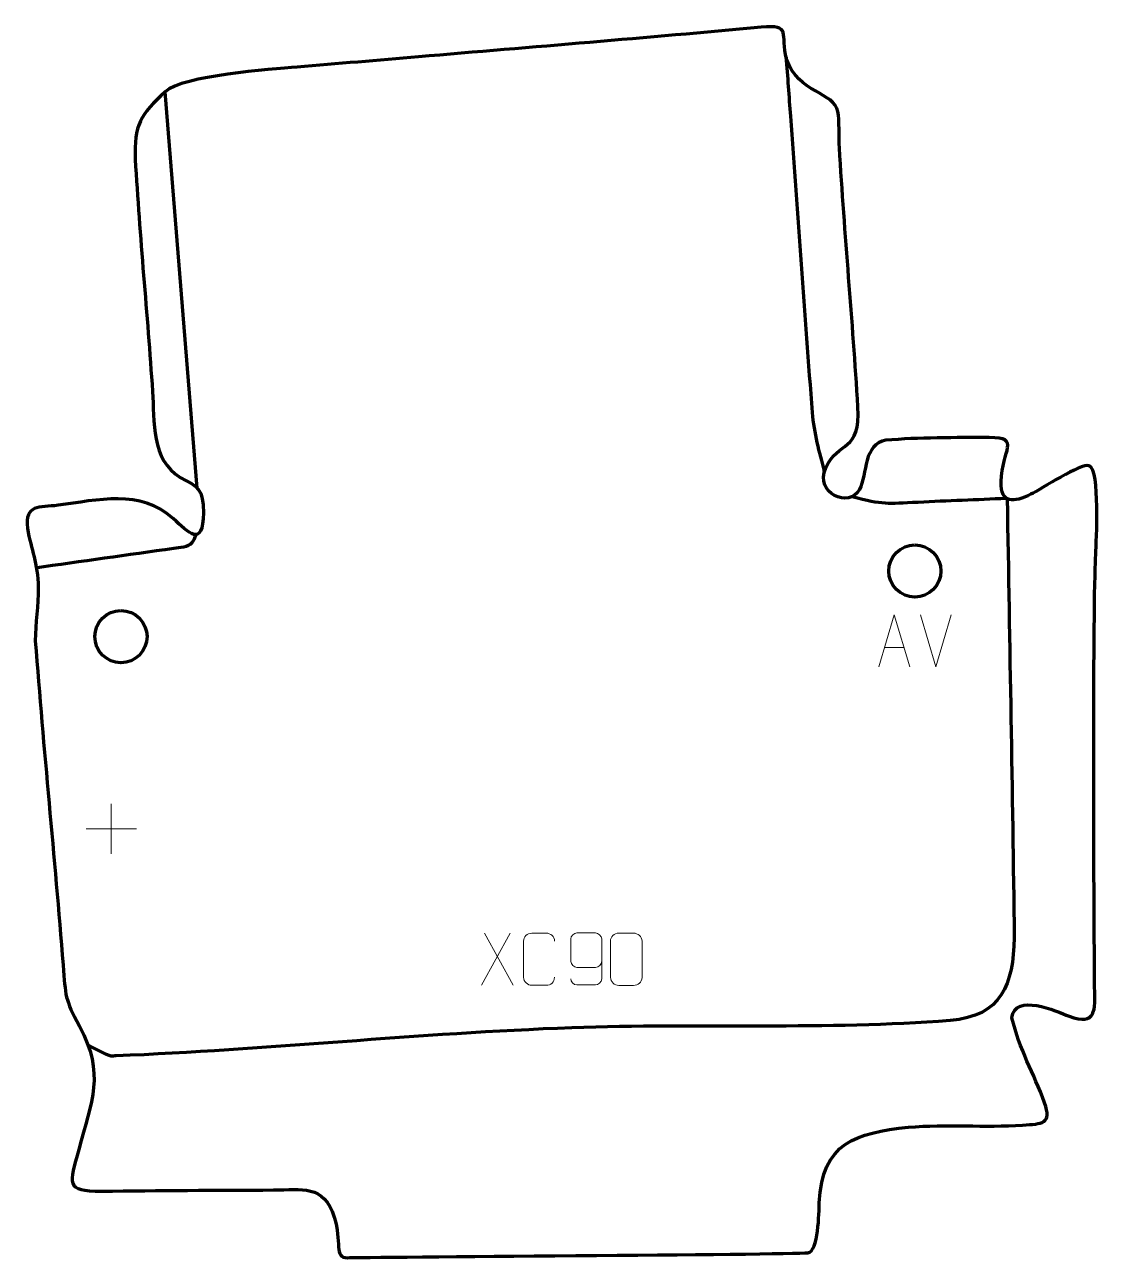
# Model space of a CAD drawing. Header units: millimetres. Extents: x -469 to 46, y 173 to 764.
import ezdxf

# ---------------------------------------------------------------- set-up
doc = ezdxf.new("R2010")
doc.units = ezdxf.units.MM
doc.header["$MEASUREMENT"] = 0
doc.layers.add('layer 2', color=7, linetype='Continuous')
doc.layers.add('layer 3', color=7, linetype='Continuous')

msp = doc.modelspace()

# ---------------------------------------------------------------- linework, layer by layer
at = {"layer": 'layer 2', "color": 142, "lineweight": 200}
for centre in [(-42.5567, 502.4847), (-422.9657, 471.0658)]:
    msp.add_ellipse(centre, major_axis=(0, 12.5), ratio=1, dxfattribs=at)
at = {"layer": 'layer 2', "color": 142, "lineweight": 158}
for points, knots in [([(-104.2632, 748.6776), (-103.5662, 739.2222), (-102.8692, 729.7667), (-102.1722, 720.3113), (-102.1722, 720.3113), (-98.6901, 673.0722), (-95.4616, 625.6718), (-91.7468, 578.4693), (-91.7468, 578.4693), (-90.9247, 568.0231), (-88.4235, 559.9308), (-85.9295, 549.8872)], [0, 0, 0, 0, 0.25, 0.25, 0.25, 0.25, 0.5, 0.5, 0.5, 0.5, 1, 1, 1, 1]), ([(-72.6129, 538.1596), (-57.7084, 534.238), (-55.9994, 534.8253), (-40.9421, 535.5371), (-40.9421, 535.5371), (-26.8904, 536.2014), (-12.817, 536.7634), (1.239, 537.3709)], [0, 0, 0, 0, 0.33333333, 0.33333333, 0.33333333, 0.33333333, 1, 1, 1, 1]), ([(1.7075, 537.0737), (2.8161, 467.0347), (4.2474, 396.9362), (5.0527, 326.9011), (5.0527, 326.9011), (4.6344, 304.709), (-1.0187, 289.1874), (-25.6487, 287.2367), (-25.6487, 287.2367), (-84.6442, 282.5641), (-145.8593, 285.9301), (-206.9407, 283.7207), (-206.9407, 283.7207), (-280.3575, 281.0652), (-353.7584, 273.1194), (-425.23, 270.2725), (-425.23, 270.2725), (-426.0202, 270.2411), (-426.8802, 270.1854), (-427.6675, 270.1832), (-427.6675, 270.1832), (-428.9904, 270.2493), (-438.7123, 275.4093), (-438.7123, 275.4093)], [0, 0, 0, 0, 0.14285714, 0.14285714, 0.14285714, 0.14285714, 0.28571429, 0.28571429, 0.28571429, 0.28571429, 0.42857143, 0.42857143, 0.42857143, 0.42857143, 0.57142857, 0.57142857, 0.57142857, 0.57142857, 0.71428571, 0.71428571, 0.71428571, 0.71428571, 1, 1, 1, 1]), ([(-464.0479, 504.0748), (-441.8775, 507.2113), (-419.7075, 510.3041), (-397.5347, 513.4147), (-397.5347, 513.4147), (-395.1628, 513.7474), (-390.3683, 514.0911), (-388.8884, 516.0964), (-388.8884, 516.0964), (-387.8491, 517.5047), (-387.5294, 518.3692), (-386.8724, 519.9833)], [0, 0, 0, 0, 0.25, 0.25, 0.25, 0.25, 0.5, 0.5, 0.5, 0.5, 1, 1, 1, 1])]:
    msp.add_open_spline(points, degree=3, knots=knots, dxfattribs=at)
msp.add_open_spline([(-386.3992, 542.186), (-386.3992, 542.186), (-401.7635, 731.9853), (-401.7635, 731.9853)], degree=3, dxfattribs=at)
at = {"layer": 'layer 2', "color": 250, "lineweight": 9}
for points, knots in [([(-59.8468, 456.585), (-59.8468, 456.585), (-52.4758, 481.5385), (-52.4758, 481.5385), (-52.4758, 481.5385), (-52.4758, 481.5385), (-44.9059, 456.585), (-44.9059, 456.585)], [0, 0, 0, 0, 0.33333333, 0.33333333, 0.33333333, 0.33333333, 1, 1, 1, 1]), ([(-215.1737, 307.9135), (-215.3135, 305.5901), (-216.9907, 304.1105), (-219.1384, 304.0997), (-219.1384, 304.0997), (-221.4703, 304.1001), (-223.8022, 304.1001), (-226.1337, 304.0997), (-226.1337, 304.0997), (-228.0587, 303.9943), (-230.0308, 305.8788), (-230.0196, 307.8961), (-230.0196, 307.8961), (-230.0192, 313.6662), (-230.0192, 319.4359), (-230.0196, 325.2052), (-230.0196, 325.2052), (-230.0154, 327.3433), (-228.2687, 329.0625), (-226.1163, 329.049), (-226.1163, 329.049), (-223.7906, 329.049), (-221.4645, 329.049), (-219.1384, 329.049), (-219.1384, 329.049), (-217.1918, 329.0845), (-215.2004, 327.593), (-215.1737, 325.1554)], [0, 0, 0, 0, 0.125, 0.125, 0.125, 0.125, 0.25, 0.25, 0.25, 0.25, 0.375, 0.375, 0.375, 0.375, 0.5, 0.5, 0.5, 0.5, 0.625, 0.625, 0.625, 0.625, 0.75, 0.75, 0.75, 0.75, 1, 1, 1, 1]), ([(-207.4351, 307.2179), (-207.411, 305.8784), (-206.0548, 304.2251), (-204.4829, 304.2595), (-204.4829, 304.2595), (-201.4981, 304.2598), (-198.5129, 304.2598), (-195.5275, 304.2595), (-195.5275, 304.2595), (-194.3084, 304.2445), (-192.5802, 305.6821), (-192.5752, 307.2179), (-192.5752, 307.2179), (-192.5755, 313.5783), (-192.5755, 319.9391), (-192.5752, 326.2999), (-192.5752, 326.2999), (-192.5799, 327.4628), (-194.3084, 329.2339), (-195.5275, 329.2583), (-195.5275, 329.2583), (-198.5129, 329.258), (-201.4981, 329.258), (-204.4829, 329.2583), (-204.4829, 329.2583), (-205.761, 329.2145), (-207.4307, 327.6), (-207.4351, 326.2999), (-207.4351, 326.2999), (-207.4351, 322.7165), (-207.4351, 319.1335), (-207.4351, 315.5507), (-207.4351, 315.5507), (-207.3966, 314.0725), (-205.8139, 312.6396), (-204.4829, 312.6417), (-204.4829, 312.6417), (-201.4981, 312.6414), (-198.5129, 312.6414), (-195.5275, 312.6417), (-195.5275, 312.6417), (-194.198, 312.6367), (-192.555, 314.1439), (-192.5967, 315.5725)], [0, 0, 0, 0, 0.08333333, 0.08333333, 0.08333333, 0.08333333, 0.16666667, 0.16666667, 0.16666667, 0.16666667, 0.25, 0.25, 0.25, 0.25, 0.33333333, 0.33333333, 0.33333333, 0.33333333, 0.41666667, 0.41666667, 0.41666667, 0.41666667, 0.5, 0.5, 0.5, 0.5, 0.58333333, 0.58333333, 0.58333333, 0.58333333, 0.66666667, 0.66666667, 0.66666667, 0.66666667, 0.75, 0.75, 0.75, 0.75, 0.83333333, 0.83333333, 0.83333333, 0.83333333, 1, 1, 1, 1]), ([(-184.4164, 329.0551), (-182.0503, 329.0551), (-179.6838, 329.0551), (-177.3173, 329.0551), (-177.3173, 329.0551), (-175.3368, 329.0907), (-173.3108, 327.5964), (-173.2837, 325.1543), (-173.2837, 325.1543), (-173.2841, 319.3969), (-173.2841, 313.6391), (-173.2837, 307.8809), (-173.2837, 307.8809), (-173.4258, 305.5533), (-175.1322, 304.071), (-177.3173, 304.0602), (-177.3173, 304.0602), (-179.6897, 304.0606), (-182.0621, 304.0606), (-184.4341, 304.0602), (-184.4341, 304.0602), (-186.3926, 303.9546), (-188.399, 305.8425), (-188.3876, 307.8635), (-188.3876, 307.8635), (-188.3872, 313.6441), (-188.3872, 319.4244), (-188.3876, 325.2042), (-188.3876, 325.2042), (-188.3833, 327.3462), (-186.6062, 329.0687), (-184.4164, 329.0551)], [0, 0, 0, 0, 0.11111111, 0.11111111, 0.11111111, 0.11111111, 0.22222222, 0.22222222, 0.22222222, 0.22222222, 0.33333333, 0.33333333, 0.33333333, 0.33333333, 0.44444444, 0.44444444, 0.44444444, 0.44444444, 0.55555556, 0.55555556, 0.55555556, 0.55555556, 0.66666667, 0.66666667, 0.66666667, 0.66666667, 0.77777778, 0.77777778, 0.77777778, 0.77777778, 1, 1, 1, 1])]:
    msp.add_open_spline(points, degree=3, knots=knots, dxfattribs=at)
for points in [[(-32.4873, 456.5777), (-32.4873, 456.5777), (-39.8091, 481.5313), (-39.8091, 481.5313)], [(-25.1654, 481.5313), (-25.1654, 481.5313), (-32.4872, 456.5777), (-32.4872, 456.5777)], [(-57.1242, 465.8344), (-57.1242, 465.8344), (-47.6285, 465.8344), (-47.6285, 465.8344)], [(-427.5705, 391.04), (-427.5705, 391.04), (-427.5705, 367.0621), (-427.5705, 367.0621)], [(-439.5594, 379.051), (-439.5594, 379.051), (-415.5815, 379.051), (-415.5815, 379.051)], [(-236.4537, 329.0493), (-236.4537, 329.0493), (-250.1943, 304.1535), (-250.1943, 304.1535)], [(-248.7397, 329.0493), (-248.7397, 329.0493), (-234.9991, 304.0958), (-234.9991, 304.0958)]]:
    msp.add_open_spline(points, degree=3, dxfattribs=at)
at = {"layer": 'layer 3', "color": 242, "lineweight": 158}
msp.add_open_spline([(-338.5807, 743.7806), (-319.183, 745.4122), (-299.7878, 747.0785), (-280.3914, 748.7272), (-280.3914, 748.7272), (-225.6189, 753.3787), (-170.974, 757.7487), (-116.2362, 762.9422), (-116.2362, 762.9422), (-101.0967, 764.1261), (-107.2606, 759.8665), (-103.9863, 747.5619), (-103.9863, 747.5619), (-98.5131, 731.2243), (-80.9298, 731.7835), (-79.4104, 722.564), (-79.4104, 722.564), (-78.7474, 718.5409), (-78.938, 709.8514), (-78.6799, 705.1675), (-78.6799, 705.1675), (-76.238, 663.7593), (-72.3502, 622.4645), (-69.8159, 581.0988), (-69.8159, 581.0988), (-68.4623, 559.0045), (-79.2821, 565.1602), (-85.2213, 551.8564), (-85.2213, 551.8564), (-90.7563, 539.4578), (-73.7962, 532.5694), (-69.1458, 541.4777), (-69.1458, 541.4777), (-65.2337, 548.9718), (-67.3035, 563.5188), (-56.3878, 565.0981), (-56.3878, 565.0981), (-41.2522, 566.4724), (-22.4085, 566.372), (-6.8986, 566.373), (-6.8986, 566.373), (8.6159, 566.3745), (-0.806, 560.5852), (-1.1575, 545.3246), (-1.1575, 545.3246), (-1.41, 534.3624), (4.7401, 535.2509), (13.0585, 539.2331), (13.0585, 539.2331), (17.9704, 541.5845), (37.0086, 554.3983), (41.0155, 552.8748), (41.0155, 552.8748), (46.3286, 550.8546), (44.3424, 516.8735), (44.1397, 510.5542), (44.1397, 510.5542), (43.9465, 504.5277), (43.733, 498.513), (43.6065, 492.4838), (43.6065, 492.4838), (42.8412, 429.4542), (43.1988, 366.1258), (43.5711, 303.0832), (43.5711, 303.0832), (43.8358, 292.3965), (44.5455, 284.3673), (31.3187, 289.3461), (31.3187, 289.3461), (25.25, 291.6305), (5.4118, 300.637), (3.9636, 288.5852), (3.9636, 288.5852), (7.5172, 273.2341), (14.4553, 262.1287), (19.5825, 247.8585), (19.5825, 247.8585), (23.2368, 237.6876), (18.448, 237.7415), (9.1005, 237.1324), (9.1005, 237.1324), (-9.123, 235.9449), (-27.284, 237.6115), (-45.6628, 236.1492), (-45.6628, 236.1492), (-70.8212, 233.3391), (-87.0824, 228.7071), (-88.3401, 199.9039), (-88.3401, 199.9039), (-88.5407, 195.3109), (-88.5604, 176.4816), (-93.8868, 175.9869), (-93.8868, 175.9869), (-102.5007, 175.1869), (-308.1247, 173.9335), (-314.392, 173.6458), (-314.392, 173.6458), (-321.0394, 173.3407), (-317.0724, 181.2705), (-320.7747, 193.0875), (-320.7747, 193.0875), (-325.7454, 208.9525), (-336.28, 206.1226), (-349.8404, 206.0731), (-349.8404, 206.0731), (-377.3356, 205.9856), (-404.6579, 205.8598), (-432.1557, 205.5122), (-432.1557, 205.5122), (-450.0559, 205.4945), (-447.4698, 208.9373), (-443.1902, 225.4705), (-443.1902, 225.4705), (-436.992, 248.7133), (-430.4963, 261.6385), (-442.8559, 284.5101), (-442.8559, 284.5101), (-450.0198, 297.767), (-449.4491, 298.7153), (-450.6483, 313.7877), (-450.6483, 313.7877), (-454.8142, 365.5447), (-460.0513, 417.2147), (-463.9783, 468.9883), (-463.9783, 468.9883), (-463.9054, 477.7085), (-462.5851, 486.1983), (-462.5805, 494.4216), (-462.5805, 494.4216), (-462.7863, 506.8178), (-465.9537, 512.0438), (-467.7402, 522.9652), (-467.7402, 522.9652), (-469.0914, 534.4464), (-462.2382, 532.8967), (-453.0307, 533.9431), (-453.0307, 533.9431), (-433.9396, 536.4632), (-413.7739, 541.8361), (-397.9177, 527.629), (-397.9177, 527.629), (-390.5317, 521.0111), (-383.9373, 513.1191), (-383.3268, 530.3703), (-383.3268, 530.3703), (-383.6361, 541.8474), (-385.7191, 542.6617), (-394.5301, 547.3383), (-394.5301, 547.3383), (-408.4915, 555.5976), (-406.9044, 574.3979), (-407.8325, 588.465), (-407.8325, 588.465), (-410.3065, 625.448), (-414.0109, 662.7253), (-416.1086, 699.6269), (-416.1086, 699.6269), (-416.6987, 716.1209), (-413.7266, 720.9399), (-401.7635, 731.9853), (-401.7635, 731.9853), (-393.2954, 739.8039), (-351.3212, 742.7264), (-338.5807, 743.7806)], degree=3, knots=[0, 0, 0, 0, 0.02380952, 0.02380952, 0.02380952, 0.02380952, 0.04761905, 0.04761905, 0.04761905, 0.04761905, 0.07142857, 0.07142857, 0.07142857, 0.07142857, 0.0952381, 0.0952381, 0.0952381, 0.0952381, 0.11904762, 0.11904762, 0.11904762, 0.11904762, 0.14285714, 0.14285714, 0.14285714, 0.14285714, 0.16666667, 0.16666667, 0.16666667, 0.16666667, 0.19047619, 0.19047619, 0.19047619, 0.19047619, 0.21428571, 0.21428571, 0.21428571, 0.21428571, 0.23809524, 0.23809524, 0.23809524, 0.23809524, 0.26190476, 0.26190476, 0.26190476, 0.26190476, 0.28571429, 0.28571429, 0.28571429, 0.28571429, 0.30952381, 0.30952381, 0.30952381, 0.30952381, 0.33333333, 0.33333333, 0.33333333, 0.33333333, 0.35714286, 0.35714286, 0.35714286, 0.35714286, 0.38095238, 0.38095238, 0.38095238, 0.38095238, 0.4047619, 0.4047619, 0.4047619, 0.4047619, 0.42857143, 0.42857143, 0.42857143, 0.42857143, 0.45238095, 0.45238095, 0.45238095, 0.45238095, 0.47619048, 0.47619048, 0.47619048, 0.47619048, 0.5, 0.5, 0.5, 0.5, 0.52380952, 0.52380952, 0.52380952, 0.52380952, 0.54761905, 0.54761905, 0.54761905, 0.54761905, 0.57142857, 0.57142857, 0.57142857, 0.57142857, 0.5952381, 0.5952381, 0.5952381, 0.5952381, 0.61904762, 0.61904762, 0.61904762, 0.61904762, 0.64285714, 0.64285714, 0.64285714, 0.64285714, 0.66666667, 0.66666667, 0.66666667, 0.66666667, 0.69047619, 0.69047619, 0.69047619, 0.69047619, 0.71428571, 0.71428571, 0.71428571, 0.71428571, 0.73809524, 0.73809524, 0.73809524, 0.73809524, 0.76190476, 0.76190476, 0.76190476, 0.76190476, 0.78571429, 0.78571429, 0.78571429, 0.78571429, 0.80952381, 0.80952381, 0.80952381, 0.80952381, 0.83333333, 0.83333333, 0.83333333, 0.83333333, 0.85714286, 0.85714286, 0.85714286, 0.85714286, 0.88095238, 0.88095238, 0.88095238, 0.88095238, 0.9047619, 0.9047619, 0.9047619, 0.9047619, 0.92857143, 0.92857143, 0.92857143, 0.92857143, 0.95238095, 0.95238095, 0.95238095, 0.95238095, 1, 1, 1, 1], dxfattribs=at)

doc.saveas('drawing.dxf')
